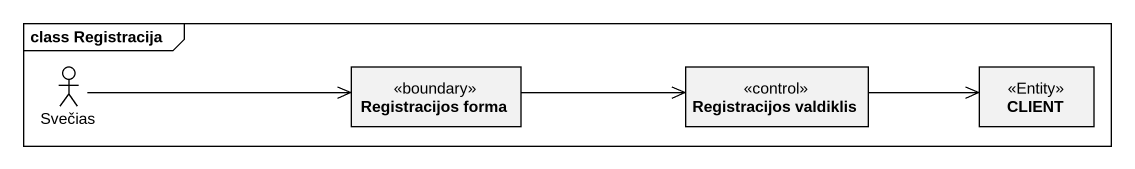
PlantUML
@startuml
mainframe class Registracija
allowmixing
hide circle
hide empty members
actor Svečias
class "Registracijos forma" as Registracijos_forma <<boundary>>
class "Registracijos valdiklis" as Registracijos_valdiklis <<control>>
class CLIENT <<Entity>>
Svečias -right-> Registracijos_forma
Registracijos_forma -right-> Registracijos_valdiklis
Registracijos_valdiklis -right-> CLIENT
@enduml
